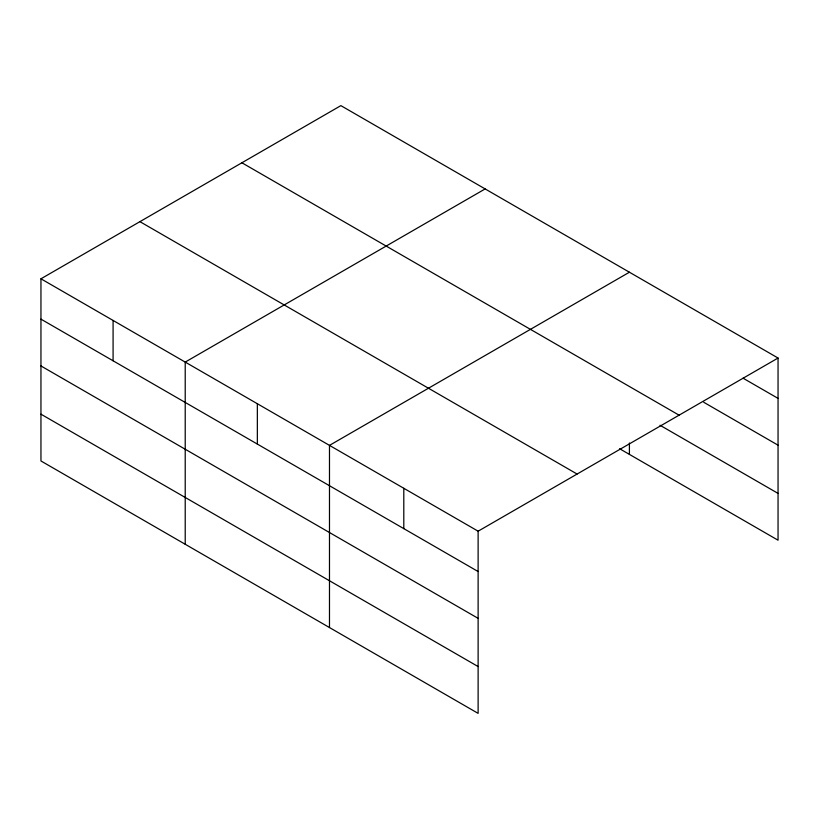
<?xml version="1.0" encoding="UTF-8"?>
<svg xmlns="http://www.w3.org/2000/svg" width="819" height="819" viewBox="0 0 819 819"><rect width="100%" height="100%" fill="white"/><g stroke="black" fill="none" stroke-linecap="round" stroke-linejoin="round"><path stroke-width="1.23" d="M40.95 278.798L478.122 531.193L478.122 713.369L40.95 460.964L40.95 278.798L340.878 105.631L778.05 358.036L778.05 540.202L619.573 448.71M485.145 188.923L185.217 362.09L185.217 544.256M629.412 272.215L329.484 445.382L329.484 627.549M478.122 531.193L778.05 358.036M743.079 378.194L778.05 398.382M703.736 402.272L778.05 445.178M241.902 162.776L679.074 415.172M660.012 425.256L778.05 493.396M139.926 221.652L577.098 474.047M40.95 319.144L478.122 571.539M40.95 365.95L478.122 618.345M40.95 414.168L478.122 666.564M629.412 443.007L629.412 454.381M403.798 488.288L403.798 528.634M257.35 403.736L257.35 444.082M113.083 320.444L113.083 360.79"/></g></svg>
